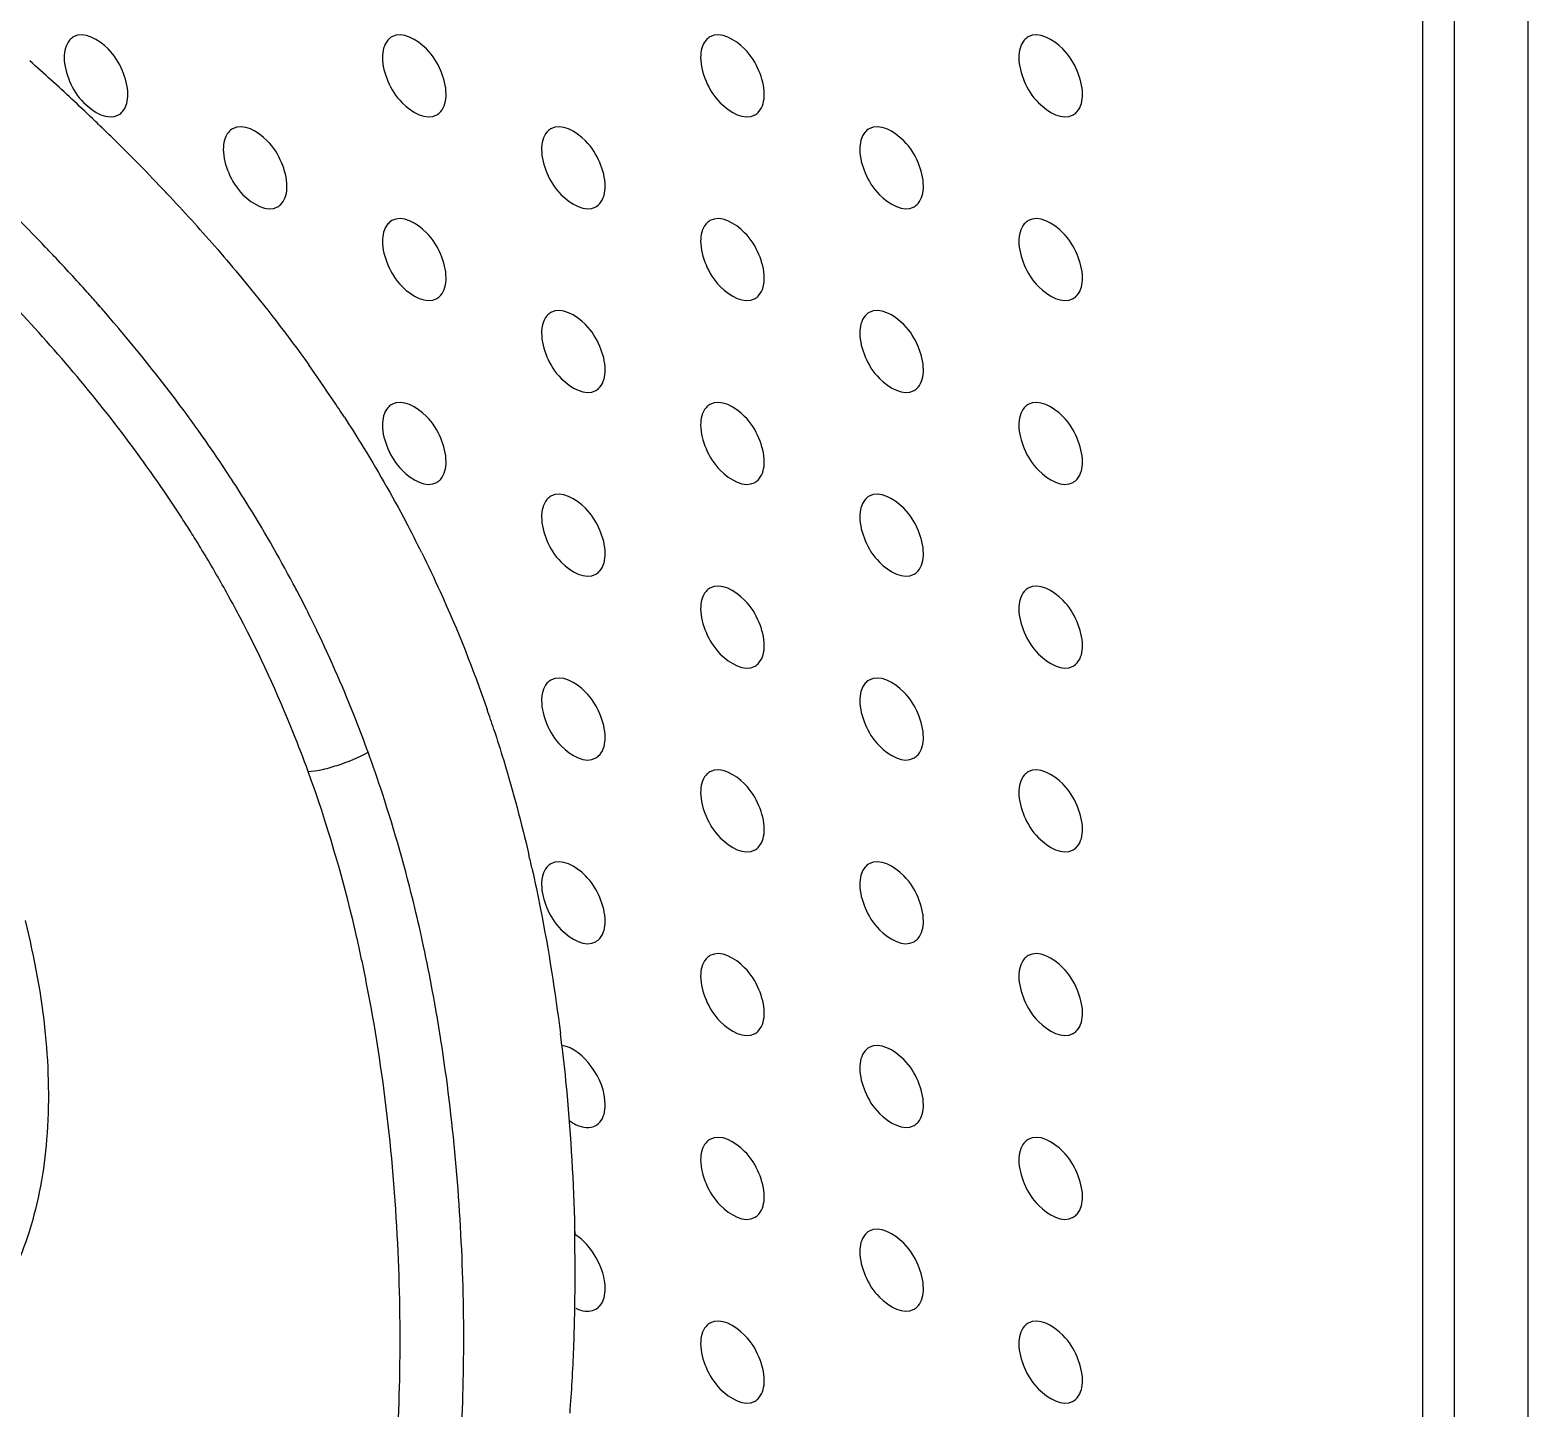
# Model space of a CAD drawing. Header units: millimetres. Extents: x 0 to 1189, y 0 to 841.
# Drawn here: x 742.55 to 775.84, y 350.29 to 380.91 of the extents above; entities that cross this region are included whole.
import ezdxf

# ---------------------------------------------------------------- set-up
doc = ezdxf.new("R2010")
doc.units = ezdxf.units.MM
doc.header["$LTSCALE"] = 65.395
doc.layers.get('0').update_dxf_attribs({"linetype": 'CONTINUOUS'})
doc.layers.add('AXIS', color=7, linetype='CONTINUOUS')
doc.layers.add('SURFACES', color=7, linetype='CONTINUOUS')

msp = doc.modelspace()

# ---------------------------------------------------------------- linework, layer by layer
at = {"color": 7, "linetype": 'Continuous'}
for p, q in [((773.5, 229.824), (773.5, 504.985)), ((754.367, 358.339), (754.369, 358.323)), ((754.37, 358.338), (754.371, 358.322)), ((754.65, 354.284), (754.652, 354.147)), ((754.653, 354.283), (754.656, 354.145))]:
    msp.add_line(p, q, dxfattribs=at)
at = {"color": 9, "linetype": 'Continuous'}
for p, q in [((742.903, 376.069), (742.892, 376.08)), ((742.904, 376.072), (742.894, 376.082)), ((744.092, 374.771), (744.058, 374.81)), ((744.094, 374.774), (744.059, 374.813))]:
    msp.add_line(p, q, dxfattribs=at)
at = {"color": 7, "linetype": 'Continuous'}
for centre, radius, start, end in [((706.152, 339.294), 54.769, 47.6819, 48.3474), ((708.356, 341.712), 51.497, 46.2925, 47.6846), ((710.457, 343.93), 48.442, 46.0509, 46.2765), ((711.198, 344.697), 47.375, 45.5333, 46.0518), ((712.955, 346.478), 44.874, 43.3805, 45.5409), ((714.892, 348.336), 42.19, 43.143, 43.3538), ((716.191, 349.545), 40.416, 40.9329, 43.1513), ((722.886, 354.99), 31.781, 33.8365, 35.541), ((723.365, 355.313), 31.203, 32.9818, 33.8336), ((725.047, 356.309), 29.248, 26.3457, 27.8425), ((723.385, 355.679), 31.025, 18.1894, 19.054), ((719.666, 354.656), 34.884, 12.6335, 13.1309), ((712.426, 353.431), 42.23, 6.6733, 7.0418), ((709.951, 353.22), 44.714, 359.9064, 1.1857), ((711.553, 353.213), 43.112, 358.8652, 359.9114), ((714.188, 353.161), 40.477, 357.7927, 358.8657), ((717.667, 353.022), 36.995, 355.581, 357.7994)]:
    msp.add_arc(centre, radius, start, end, dxfattribs=at)
at = {"color": 9, "linetype": 'Continuous'}
for centre, radius, start, end in [((711.02, 345.548), 44.139, 43.7712, 44.8502), ((712.222, 346.704), 42.472, 43.3934, 43.7466), ((713.691, 348.08), 40.459, 41.8648, 43.406), ((714.814, 349.09), 38.948, 41.3339, 41.8614), ((715.323, 349.538), 38.27, 41.0205, 41.255), ((720.414, 353.556), 31.782, 34.3638, 35.0857), ((720.692, 353.745), 31.445, 33.2763, 34.3646), ((721.451, 354.22), 29.156, 32.2926, 33.0014), ((721.691, 354.372), 28.871, 31.9009, 32.2921), ((722.027, 354.58), 28.477, 30.846, 31.9025), ((722.505, 354.866), 27.92, 29.807, 30.8454), ((722.57, 354.904), 27.844, 27.7013, 29.8057), ((722.273, 354.733), 29.58, 27.623, 27.9588), ((722.339, 354.767), 29.507, 26.7237, 27.6233), ((722.512, 354.854), 29.313, 25.7122, 26.724), ((721.106, 354.317), 30.818, 18.1899, 20.0087), ((715.665, 352.898), 36.445, 10.5017, 12.1157), ((714.347, 352.651), 37.786, 9.7018, 10.5063), ((713.358, 352.482), 38.789, 8.8657, 9.7016)]:
    msp.add_arc(centre, radius, start, end, dxfattribs=at)
for points, knots in [([(745.903, 370.1), (745.129, 371.292), (743.435, 373.522), (741.497, 375.535), (740.506, 376.481)], [0, 0, 0, 0, 0.509246, 1, 1, 1, 1]), ([(746.421, 371.824), (746.246, 372.073), (745.541, 373.046), (744.785, 373.98), (744.197, 374.656)], [0, 0, 0, 0, 0.253695, 1, 1, 1, 1]), ([(748.401, 368.601), (748.074, 369.217), (747.609, 370.023), (747.108, 370.805), (746.981, 370.999)], [0, 0, 0, 0, 0.750671, 1, 1, 1, 1]), ([(748.733, 364.43), (748.627, 364.719), (748.182, 365.883), (747.659, 367.017), (747.223, 367.848)], [0, 0, 0, 0, 0.247239, 1, 1, 1, 1]), ([(750.064, 364.861), (749.981, 365.089), (749.634, 366.006), (749.243, 366.906), (748.922, 367.571)], [0, 0, 0, 0, 0.247075, 1, 1, 1, 1]), ([(748.733, 364.43), (748.827, 364.433), (749.047, 364.468), (749.499, 364.593), (749.849, 364.737), (750.064, 364.861)], [0, 0, 0, 0, 0.200193, 0.471552, 1, 1, 1, 1]), ([(750.026, 359.747), (749.95, 360.135), (749.609, 361.719), (749.152, 363.279), (748.733, 364.43)], [0, 0, 0, 0, 0.243958, 1, 1, 1, 1]), ([(751.298, 360.548), (751.237, 360.832), (750.977, 361.974), (750.658, 363.102), (750.384, 363.937)], [0, 0, 0, 0, 0.248759, 1, 1, 1, 1]), ([(742.443, 361.117), (742.652, 360.288), (742.949, 358.674), (743.002, 356.33), (742.635, 354.251), (742.082, 353.035), (741.739, 352.52)], [0, 0, 0, 0, 0.289689, 0.554182, 0.790349, 1, 1, 1, 1]), ([(750.611, 348.191), (750.699, 349.097), (750.8, 350.955), (750.747, 354.823), (750.416, 357.776), (750.026, 359.747)], [0, 0, 0, 0, 0.235393, 0.480481, 1, 1, 1, 1]), ([(752.022, 348.107), (752.101, 348.926), (752.2, 350.606), (752.192, 354.067), (751.958, 356.703), (751.684, 358.46)], [0, 0, 0, 0, 0.237858, 0.485932, 1, 1, 1, 1])]:
    msp.add_open_spline(points, degree=3, knots=knots, dxfattribs=at)
at = {"color": 7, "linetype": 'Continuous'}
for points, knots in [([(746.724, 376.024), (746.905, 375.815), (747.608, 374.985), (748.275, 374.124), (748.746, 373.464)], [0, 0, 0, 0, 0.254601, 1, 1, 1, 1]), ([(749.54, 372.299), (749.664, 372.108), (750.146, 371.347), (750.594, 370.564), (750.909, 369.969)], [0, 0, 0, 0, 0.253075, 1, 1, 1, 1]), ([(751.257, 369.289), (751.398, 369.004), (751.937, 367.867), (752.403, 366.696), (752.71, 365.808)], [0, 0, 0, 0, 0.252828, 1, 1, 1, 1]), ([(752.859, 365.364), (752.935, 365.134), (753.225, 364.215), (753.474, 363.283), (753.637, 362.58)], [0, 0, 0, 0, 0.251191, 1, 1, 1, 1]), ([(753.705, 362.285), (753.773, 361.98), (754.029, 360.763), (754.223, 359.532), (754.337, 358.608)], [0, 0, 0, 0, 0.2514, 1, 1, 1, 1]), ([(754.371, 358.322), (754.411, 357.983), (754.551, 356.641), (754.629, 355.292), (754.653, 354.283)], [0, 0, 0, 0, 0.25276, 1, 1, 1, 1])]:
    msp.add_open_spline(points, degree=3, knots=knots, dxfattribs=at)
at = {"layer": 'AXIS', "color": 7, "linetype": 'Continuous'}
for points, knots in [([(744.727, 379.476), (744.727, 379.655), (744.621, 380.03), (744.308, 380.556), (743.754, 380.887), (743.519, 380.75)], [0, 0, 0, 0, 0.277753, 0.577543, 1, 1, 1, 1]), ([(751.798, 379.476), (751.798, 379.655), (751.692, 380.03), (751.379, 380.556), (750.826, 380.887), (750.59, 380.75)], [0, 0, 0, 0, 0.277753, 0.577543, 1, 1, 1, 1]), ([(758.869, 379.476), (758.869, 379.655), (758.763, 380.03), (758.45, 380.556), (757.897, 380.887), (757.661, 380.75)], [0, 0, 0, 0, 0.277753, 0.577543, 1, 1, 1, 1]), ([(765.94, 379.476), (765.94, 379.655), (765.834, 380.03), (765.522, 380.556), (764.968, 380.887), (764.733, 380.75)], [0, 0, 0, 0, 0.277753, 0.577543, 1, 1, 1, 1]), ([(743.519, 380.75), (743.486, 380.731), (743.352, 380.617), (743.313, 380.427), (743.313, 380.293)], [0, 0, 0, 0, 0.220867, 1, 1, 1, 1]), ([(750.59, 380.75), (750.558, 380.731), (750.423, 380.617), (750.384, 380.427), (750.384, 380.293)], [0, 0, 0, 0, 0.220867, 1, 1, 1, 1]), ([(757.661, 380.75), (757.629, 380.731), (757.494, 380.618), (757.455, 380.427), (757.455, 380.293)], [0, 0, 0, 0, 0.220867, 1, 1, 1, 1]), ([(764.733, 380.75), (764.7, 380.731), (764.565, 380.618), (764.526, 380.427), (764.526, 380.293)], [0, 0, 0, 0, 0.220867, 1, 1, 1, 1]), ([(743.313, 380.293), (743.313, 380.114), (743.419, 379.739), (743.732, 379.213), (744.286, 378.882), (744.521, 379.019)], [0, 0, 0, 0, 0.277753, 0.577543, 1, 1, 1, 1]), ([(750.384, 380.293), (750.384, 380.114), (750.49, 379.739), (750.803, 379.213), (751.357, 378.882), (751.592, 379.019)], [0, 0, 0, 0, 0.277753, 0.577543, 1, 1, 1, 1]), ([(757.455, 380.293), (757.455, 380.114), (757.561, 379.739), (757.874, 379.213), (758.428, 378.882), (758.663, 379.019)], [0, 0, 0, 0, 0.277753, 0.577543, 1, 1, 1, 1]), ([(764.526, 380.293), (764.526, 380.114), (764.632, 379.739), (764.945, 379.213), (765.499, 378.882), (765.734, 379.019)], [0, 0, 0, 0, 0.277753, 0.577543, 1, 1, 1, 1]), ([(744.521, 379.019), (744.554, 379.038), (744.688, 379.151), (744.727, 379.342), (744.727, 379.476)], [0, 0, 0, 0, 0.220867, 1, 1, 1, 1]), ([(751.592, 379.019), (751.625, 379.038), (751.759, 379.151), (751.798, 379.342), (751.798, 379.476)], [0, 0, 0, 0, 0.220867, 1, 1, 1, 1]), ([(758.663, 379.019), (758.696, 379.038), (758.83, 379.151), (758.869, 379.342), (758.869, 379.476)], [0, 0, 0, 0, 0.220867, 1, 1, 1, 1]), ([(765.734, 379.019), (765.767, 379.038), (765.901, 379.151), (765.94, 379.342), (765.94, 379.476)], [0, 0, 0, 0, 0.220867, 1, 1, 1, 1]), ([(748.263, 377.435), (748.263, 377.614), (748.156, 377.988), (747.844, 378.515), (747.29, 378.845), (747.055, 378.709)], [0, 0, 0, 0, 0.277753, 0.577543, 1, 1, 1, 1]), ([(755.334, 377.435), (755.334, 377.614), (755.228, 377.988), (754.915, 378.515), (754.361, 378.845), (754.126, 378.709)], [0, 0, 0, 0, 0.277753, 0.577543, 1, 1, 1, 1]), ([(762.405, 377.435), (762.405, 377.614), (762.299, 377.989), (761.986, 378.515), (761.432, 378.845), (761.197, 378.709)], [0, 0, 0, 0, 0.277753, 0.577543, 1, 1, 1, 1]), ([(747.055, 378.709), (747.022, 378.69), (746.888, 378.576), (746.848, 378.385), (746.848, 378.251)], [0, 0, 0, 0, 0.220867, 1, 1, 1, 1]), ([(754.126, 378.709), (754.093, 378.69), (753.959, 378.576), (753.92, 378.386), (753.92, 378.251)], [0, 0, 0, 0, 0.220867, 1, 1, 1, 1]), ([(761.197, 378.709), (761.164, 378.69), (761.03, 378.576), (760.991, 378.386), (760.991, 378.251)], [0, 0, 0, 0, 0.220867, 1, 1, 1, 1]), ([(746.848, 378.251), (746.848, 378.073), (746.955, 377.698), (747.267, 377.171), (747.821, 376.841), (748.056, 376.978)], [0, 0, 0, 0, 0.277753, 0.577543, 1, 1, 1, 1]), ([(753.92, 378.251), (753.92, 378.073), (754.026, 377.698), (754.338, 377.172), (754.892, 376.841), (755.127, 376.978)], [0, 0, 0, 0, 0.277753, 0.577543, 1, 1, 1, 1]), ([(760.991, 378.251), (760.991, 378.073), (761.097, 377.698), (761.409, 377.172), (761.963, 376.841), (762.198, 376.978)], [0, 0, 0, 0, 0.277753, 0.577543, 1, 1, 1, 1]), ([(748.056, 376.978), (748.089, 376.997), (748.224, 377.11), (748.263, 377.301), (748.263, 377.435)], [0, 0, 0, 0, 0.220867, 1, 1, 1, 1]), ([(755.127, 376.978), (755.16, 376.997), (755.295, 377.11), (755.334, 377.301), (755.334, 377.435)], [0, 0, 0, 0, 0.220867, 1, 1, 1, 1]), ([(762.198, 376.978), (762.231, 376.997), (762.366, 377.11), (762.405, 377.301), (762.405, 377.435)], [0, 0, 0, 0, 0.220867, 1, 1, 1, 1]), ([(750.59, 376.668), (750.558, 376.648), (750.423, 376.535), (750.384, 376.344), (750.384, 376.21)], [0, 0, 0, 0, 0.220867, 1, 1, 1, 1]), ([(751.798, 375.394), (751.798, 375.572), (751.692, 375.947), (751.379, 376.474), (750.826, 376.804), (750.59, 376.668)], [0, 0, 0, 0, 0.277753, 0.577543, 1, 1, 1, 1]), ([(757.661, 376.668), (757.629, 376.648), (757.494, 376.535), (757.455, 376.344), (757.455, 376.21)], [0, 0, 0, 0, 0.220867, 1, 1, 1, 1]), ([(758.869, 375.394), (758.869, 375.573), (758.763, 375.947), (758.45, 376.474), (757.897, 376.804), (757.661, 376.668)], [0, 0, 0, 0, 0.277753, 0.577543, 1, 1, 1, 1]), ([(764.733, 376.668), (764.7, 376.649), (764.565, 376.535), (764.526, 376.344), (764.526, 376.21)], [0, 0, 0, 0, 0.220867, 1, 1, 1, 1]), ([(765.94, 375.394), (765.94, 375.573), (765.834, 375.947), (765.522, 376.474), (764.968, 376.804), (764.733, 376.668)], [0, 0, 0, 0, 0.277753, 0.577543, 1, 1, 1, 1]), ([(750.384, 376.21), (750.384, 376.031), (750.49, 375.657), (750.803, 375.13), (751.357, 374.8), (751.592, 374.936)], [0, 0, 0, 0, 0.277753, 0.577543, 1, 1, 1, 1]), ([(757.455, 376.21), (757.455, 376.031), (757.561, 375.657), (757.874, 375.13), (758.428, 374.8), (758.663, 374.936)], [0, 0, 0, 0, 0.277753, 0.577543, 1, 1, 1, 1]), ([(764.526, 376.21), (764.526, 376.031), (764.632, 375.657), (764.945, 375.13), (765.499, 374.8), (765.734, 374.936)], [0, 0, 0, 0, 0.277753, 0.577543, 1, 1, 1, 1]), ([(751.592, 374.936), (751.625, 374.955), (751.759, 375.069), (751.798, 375.26), (751.798, 375.394)], [0, 0, 0, 0, 0.220867, 1, 1, 1, 1]), ([(758.663, 374.936), (758.696, 374.955), (758.83, 375.069), (758.869, 375.26), (758.869, 375.394)], [0, 0, 0, 0, 0.220867, 1, 1, 1, 1]), ([(765.734, 374.936), (765.767, 374.956), (765.901, 375.069), (765.94, 375.26), (765.94, 375.394)], [0, 0, 0, 0, 0.220867, 1, 1, 1, 1]), ([(754.126, 374.626), (754.093, 374.607), (753.959, 374.494), (753.92, 374.303), (753.92, 374.169)], [0, 0, 0, 0, 0.220867, 1, 1, 1, 1]), ([(755.334, 373.352), (755.334, 373.531), (755.228, 373.906), (754.915, 374.432), (754.361, 374.763), (754.126, 374.626)], [0, 0, 0, 0, 0.277753, 0.577543, 1, 1, 1, 1]), ([(761.197, 374.626), (761.164, 374.607), (761.03, 374.494), (760.991, 374.303), (760.991, 374.169)], [0, 0, 0, 0, 0.220867, 1, 1, 1, 1]), ([(762.405, 373.353), (762.405, 373.531), (762.299, 373.906), (761.986, 374.432), (761.432, 374.763), (761.197, 374.626)], [0, 0, 0, 0, 0.277753, 0.577543, 1, 1, 1, 1]), ([(753.92, 374.169), (753.92, 373.99), (754.026, 373.615), (754.338, 373.089), (754.892, 372.758), (755.127, 372.895)], [0, 0, 0, 0, 0.277753, 0.577543, 1, 1, 1, 1]), ([(760.991, 374.169), (760.991, 373.99), (761.097, 373.615), (761.409, 373.089), (761.963, 372.759), (762.198, 372.895)], [0, 0, 0, 0, 0.277753, 0.577543, 1, 1, 1, 1]), ([(755.127, 372.895), (755.16, 372.914), (755.295, 373.028), (755.334, 373.218), (755.334, 373.352)], [0, 0, 0, 0, 0.220867, 1, 1, 1, 1]), ([(762.198, 372.895), (762.231, 372.914), (762.366, 373.028), (762.405, 373.218), (762.405, 373.353)], [0, 0, 0, 0, 0.220867, 1, 1, 1, 1]), ([(750.59, 372.585), (750.558, 372.566), (750.423, 372.452), (750.384, 372.262), (750.384, 372.128)], [0, 0, 0, 0, 0.220867, 1, 1, 1, 1]), ([(751.798, 371.311), (751.798, 371.49), (751.692, 371.865), (751.379, 372.391), (750.826, 372.722), (750.59, 372.585)], [0, 0, 0, 0, 0.277753, 0.577543, 1, 1, 1, 1]), ([(757.661, 372.585), (757.629, 372.566), (757.494, 372.453), (757.455, 372.262), (757.455, 372.128)], [0, 0, 0, 0, 0.220867, 1, 1, 1, 1]), ([(758.869, 371.311), (758.869, 371.49), (758.763, 371.865), (758.45, 372.391), (757.897, 372.722), (757.661, 372.585)], [0, 0, 0, 0, 0.277753, 0.577543, 1, 1, 1, 1]), ([(764.733, 372.585), (764.7, 372.566), (764.565, 372.453), (764.526, 372.262), (764.526, 372.128)], [0, 0, 0, 0, 0.220867, 1, 1, 1, 1]), ([(765.94, 371.311), (765.94, 371.49), (765.834, 371.865), (765.522, 372.391), (764.968, 372.722), (764.733, 372.585)], [0, 0, 0, 0, 0.277753, 0.577543, 1, 1, 1, 1]), ([(750.384, 372.128), (750.384, 371.949), (750.49, 371.574), (750.803, 371.048), (751.357, 370.717), (751.592, 370.854)], [0, 0, 0, 0, 0.277753, 0.577543, 1, 1, 1, 1]), ([(757.455, 372.128), (757.455, 371.949), (757.561, 371.574), (757.874, 371.048), (758.428, 370.717), (758.663, 370.854)], [0, 0, 0, 0, 0.277753, 0.577543, 1, 1, 1, 1]), ([(764.526, 372.128), (764.526, 371.949), (764.632, 371.574), (764.945, 371.048), (765.499, 370.717), (765.734, 370.854)], [0, 0, 0, 0, 0.277753, 0.577543, 1, 1, 1, 1]), ([(751.592, 370.854), (751.625, 370.873), (751.759, 370.986), (751.798, 371.177), (751.798, 371.311)], [0, 0, 0, 0, 0.220867, 1, 1, 1, 1]), ([(758.663, 370.854), (758.696, 370.873), (758.83, 370.986), (758.869, 371.177), (758.869, 371.311)], [0, 0, 0, 0, 0.220867, 1, 1, 1, 1]), ([(765.734, 370.854), (765.767, 370.873), (765.901, 370.986), (765.94, 371.177), (765.94, 371.311)], [0, 0, 0, 0, 0.220867, 1, 1, 1, 1]), ([(754.126, 370.544), (754.093, 370.525), (753.959, 370.411), (753.92, 370.221), (753.92, 370.086)], [0, 0, 0, 0, 0.220867, 1, 1, 1, 1]), ([(755.334, 369.27), (755.334, 369.449), (755.228, 369.823), (754.915, 370.35), (754.361, 370.68), (754.126, 370.544)], [0, 0, 0, 0, 0.277753, 0.577543, 1, 1, 1, 1]), ([(761.197, 370.544), (761.164, 370.525), (761.03, 370.411), (760.991, 370.221), (760.991, 370.086)], [0, 0, 0, 0, 0.220867, 1, 1, 1, 1]), ([(762.405, 369.27), (762.405, 369.449), (762.299, 369.824), (761.986, 370.35), (761.432, 370.68), (761.197, 370.544)], [0, 0, 0, 0, 0.277753, 0.577543, 1, 1, 1, 1]), ([(753.92, 370.086), (753.92, 369.908), (754.026, 369.533), (754.338, 369.007), (754.892, 368.676), (755.127, 368.813)], [0, 0, 0, 0, 0.277753, 0.577543, 1, 1, 1, 1]), ([(760.991, 370.086), (760.991, 369.908), (761.097, 369.533), (761.409, 369.007), (761.963, 368.676), (762.198, 368.813)], [0, 0, 0, 0, 0.277753, 0.577543, 1, 1, 1, 1]), ([(755.127, 368.813), (755.16, 368.832), (755.295, 368.945), (755.334, 369.136), (755.334, 369.27)], [0, 0, 0, 0, 0.220867, 1, 1, 1, 1]), ([(762.198, 368.813), (762.231, 368.832), (762.366, 368.945), (762.405, 369.136), (762.405, 369.27)], [0, 0, 0, 0, 0.220867, 1, 1, 1, 1]), ([(757.661, 368.503), (757.629, 368.483), (757.494, 368.37), (757.455, 368.179), (757.455, 368.045)], [0, 0, 0, 0, 0.220867, 1, 1, 1, 1]), ([(758.869, 367.229), (758.869, 367.407), (758.763, 367.782), (758.45, 368.309), (757.897, 368.639), (757.661, 368.503)], [0, 0, 0, 0, 0.277753, 0.577543, 1, 1, 1, 1]), ([(764.733, 368.503), (764.7, 368.484), (764.565, 368.37), (764.526, 368.179), (764.526, 368.045)], [0, 0, 0, 0, 0.220867, 1, 1, 1, 1]), ([(765.94, 367.229), (765.94, 367.408), (765.834, 367.782), (765.522, 368.309), (764.968, 368.639), (764.733, 368.503)], [0, 0, 0, 0, 0.277753, 0.577543, 1, 1, 1, 1]), ([(757.455, 368.045), (757.455, 367.866), (757.561, 367.492), (757.874, 366.965), (758.428, 366.635), (758.663, 366.771)], [0, 0, 0, 0, 0.277753, 0.577543, 1, 1, 1, 1]), ([(764.526, 368.045), (764.526, 367.866), (764.632, 367.492), (764.945, 366.965), (765.499, 366.635), (765.734, 366.771)], [0, 0, 0, 0, 0.277753, 0.577543, 1, 1, 1, 1]), ([(758.663, 366.771), (758.696, 366.79), (758.83, 366.904), (758.869, 367.095), (758.869, 367.229)], [0, 0, 0, 0, 0.220867, 1, 1, 1, 1]), ([(765.734, 366.771), (765.767, 366.791), (765.901, 366.904), (765.94, 367.095), (765.94, 367.229)], [0, 0, 0, 0, 0.220867, 1, 1, 1, 1]), ([(755.334, 365.187), (755.334, 365.366), (755.228, 365.741), (754.915, 366.267), (754.361, 366.598), (754.126, 366.461)], [0, 0, 0, 0, 0.277753, 0.577543, 1, 1, 1, 1]), ([(762.405, 365.187), (762.405, 365.366), (762.299, 365.741), (761.986, 366.267), (761.432, 366.598), (761.197, 366.461)], [0, 0, 0, 0, 0.277753, 0.577543, 1, 1, 1, 1]), ([(754.126, 366.461), (754.093, 366.442), (753.959, 366.329), (753.92, 366.138), (753.92, 366.004)], [0, 0, 0, 0, 0.220867, 1, 1, 1, 1]), ([(761.197, 366.461), (761.164, 366.442), (761.03, 366.329), (760.991, 366.138), (760.991, 366.004)], [0, 0, 0, 0, 0.220867, 1, 1, 1, 1]), ([(753.92, 366.004), (753.92, 365.825), (754.026, 365.45), (754.338, 364.924), (754.892, 364.593), (755.127, 364.73)], [0, 0, 0, 0, 0.277753, 0.577543, 1, 1, 1, 1]), ([(760.991, 366.004), (760.991, 365.825), (761.097, 365.45), (761.409, 364.924), (761.963, 364.593), (762.198, 364.73)], [0, 0, 0, 0, 0.277753, 0.577543, 1, 1, 1, 1]), ([(755.127, 364.73), (755.16, 364.749), (755.295, 364.863), (755.334, 365.053), (755.334, 365.187)], [0, 0, 0, 0, 0.220867, 1, 1, 1, 1]), ([(762.198, 364.73), (762.231, 364.749), (762.366, 364.863), (762.405, 365.053), (762.405, 365.187)], [0, 0, 0, 0, 0.220867, 1, 1, 1, 1]), ([(758.869, 363.146), (758.869, 363.325), (758.763, 363.7), (758.45, 364.226), (757.897, 364.557), (757.661, 364.42)], [0, 0, 0, 0, 0.277753, 0.577543, 1, 1, 1, 1]), ([(765.94, 363.146), (765.94, 363.325), (765.834, 363.7), (765.522, 364.226), (764.968, 364.557), (764.733, 364.42)], [0, 0, 0, 0, 0.277753, 0.577543, 1, 1, 1, 1]), ([(757.661, 364.42), (757.629, 364.401), (757.494, 364.288), (757.455, 364.097), (757.455, 363.963)], [0, 0, 0, 0, 0.220867, 1, 1, 1, 1]), ([(764.733, 364.42), (764.7, 364.401), (764.565, 364.288), (764.526, 364.097), (764.526, 363.963)], [0, 0, 0, 0, 0.220867, 1, 1, 1, 1]), ([(757.455, 363.963), (757.455, 363.784), (757.561, 363.409), (757.874, 362.883), (758.428, 362.552), (758.663, 362.689)], [0, 0, 0, 0, 0.277753, 0.577543, 1, 1, 1, 1]), ([(764.526, 363.963), (764.526, 363.784), (764.632, 363.409), (764.945, 362.883), (765.499, 362.552), (765.734, 362.689)], [0, 0, 0, 0, 0.277753, 0.577543, 1, 1, 1, 1]), ([(758.663, 362.689), (758.696, 362.708), (758.83, 362.821), (758.869, 363.012), (758.869, 363.146)], [0, 0, 0, 0, 0.220867, 1, 1, 1, 1]), ([(765.734, 362.689), (765.767, 362.708), (765.901, 362.821), (765.94, 363.012), (765.94, 363.146)], [0, 0, 0, 0, 0.220867, 1, 1, 1, 1]), ([(755.334, 361.105), (755.334, 361.284), (755.228, 361.658), (754.915, 362.185), (754.361, 362.515), (754.126, 362.379)], [0, 0, 0, 0, 0.277753, 0.577543, 1, 1, 1, 1]), ([(762.405, 361.105), (762.405, 361.284), (762.299, 361.659), (761.986, 362.185), (761.432, 362.515), (761.197, 362.379)], [0, 0, 0, 0, 0.277753, 0.577543, 1, 1, 1, 1]), ([(754.126, 362.379), (754.093, 362.36), (753.959, 362.246), (753.92, 362.056), (753.92, 361.921)], [0, 0, 0, 0, 0.220867, 1, 1, 1, 1]), ([(761.197, 362.379), (761.164, 362.36), (761.03, 362.246), (760.991, 362.056), (760.991, 361.921)], [0, 0, 0, 0, 0.220867, 1, 1, 1, 1]), ([(753.92, 361.921), (753.92, 361.743), (754.026, 361.368), (754.338, 360.842), (754.892, 360.511), (755.127, 360.648)], [0, 0, 0, 0, 0.277753, 0.577543, 1, 1, 1, 1]), ([(760.991, 361.921), (760.991, 361.743), (761.097, 361.368), (761.409, 360.842), (761.963, 360.511), (762.198, 360.648)], [0, 0, 0, 0, 0.277753, 0.577543, 1, 1, 1, 1]), ([(755.127, 360.648), (755.16, 360.667), (755.295, 360.78), (755.334, 360.971), (755.334, 361.105)], [0, 0, 0, 0, 0.220867, 1, 1, 1, 1]), ([(762.198, 360.648), (762.231, 360.667), (762.366, 360.78), (762.405, 360.971), (762.405, 361.105)], [0, 0, 0, 0, 0.220867, 1, 1, 1, 1]), ([(757.661, 360.338), (757.629, 360.318), (757.494, 360.205), (757.455, 360.014), (757.455, 359.88)], [0, 0, 0, 0, 0.220867, 1, 1, 1, 1]), ([(758.869, 359.064), (758.869, 359.242), (758.763, 359.617), (758.45, 360.144), (757.897, 360.474), (757.661, 360.338)], [0, 0, 0, 0, 0.277753, 0.577543, 1, 1, 1, 1]), ([(764.733, 360.338), (764.7, 360.319), (764.565, 360.205), (764.526, 360.014), (764.526, 359.88)], [0, 0, 0, 0, 0.220867, 1, 1, 1, 1]), ([(765.94, 359.064), (765.94, 359.243), (765.834, 359.617), (765.522, 360.144), (764.968, 360.474), (764.733, 360.338)], [0, 0, 0, 0, 0.277753, 0.577543, 1, 1, 1, 1]), ([(757.455, 359.88), (757.455, 359.701), (757.561, 359.327), (757.874, 358.8), (758.428, 358.47), (758.663, 358.606)], [0, 0, 0, 0, 0.277753, 0.577543, 1, 1, 1, 1]), ([(764.526, 359.88), (764.526, 359.701), (764.632, 359.327), (764.945, 358.8), (765.499, 358.47), (765.734, 358.606)], [0, 0, 0, 0, 0.277753, 0.577543, 1, 1, 1, 1]), ([(758.663, 358.606), (758.696, 358.625), (758.83, 358.739), (758.869, 358.93), (758.869, 359.064)], [0, 0, 0, 0, 0.220867, 1, 1, 1, 1]), ([(765.734, 358.606), (765.767, 358.626), (765.901, 358.739), (765.94, 358.93), (765.94, 359.064)], [0, 0, 0, 0, 0.220867, 1, 1, 1, 1]), ([(755.334, 357.022), (755.334, 357.325), (755.108, 357.876), (754.633, 358.308), (754.367, 358.34)], [0, 0, 0, 0, 0.530167, 1, 1, 1, 1]), ([(761.197, 358.296), (761.164, 358.277), (761.03, 358.164), (760.991, 357.973), (760.991, 357.839)], [0, 0, 0, 0, 0.220867, 1, 1, 1, 1]), ([(762.405, 357.022), (762.405, 357.201), (762.299, 357.576), (761.986, 358.102), (761.432, 358.433), (761.197, 358.296)], [0, 0, 0, 0, 0.277753, 0.577543, 1, 1, 1, 1]), ([(760.991, 357.839), (760.991, 357.66), (761.097, 357.285), (761.409, 356.759), (761.963, 356.428), (762.198, 356.565)], [0, 0, 0, 0, 0.277753, 0.577543, 1, 1, 1, 1]), ([(755.127, 356.565), (755.16, 356.584), (755.295, 356.698), (755.334, 356.888), (755.334, 357.022)], [0, 0, 0, 0, 0.220867, 1, 1, 1, 1]), ([(762.198, 356.565), (762.231, 356.584), (762.366, 356.698), (762.405, 356.888), (762.405, 357.022)], [0, 0, 0, 0, 0.220867, 1, 1, 1, 1]), ([(754.529, 356.679), (754.58, 356.641), (754.752, 356.53), (755.002, 356.492), (755.127, 356.565)], [0, 0, 0, 0, 0.304523, 1, 1, 1, 1]), ([(757.661, 356.255), (757.629, 356.236), (757.494, 356.123), (757.455, 355.932), (757.455, 355.798)], [0, 0, 0, 0, 0.220867, 1, 1, 1, 1]), ([(758.869, 354.981), (758.869, 355.16), (758.763, 355.535), (758.45, 356.061), (757.897, 356.392), (757.661, 356.255)], [0, 0, 0, 0, 0.277753, 0.577543, 1, 1, 1, 1]), ([(764.733, 356.255), (764.7, 356.236), (764.565, 356.123), (764.526, 355.932), (764.526, 355.798)], [0, 0, 0, 0, 0.220867, 1, 1, 1, 1]), ([(765.94, 354.981), (765.94, 355.16), (765.834, 355.535), (765.522, 356.061), (764.968, 356.392), (764.733, 356.255)], [0, 0, 0, 0, 0.277753, 0.577543, 1, 1, 1, 1]), ([(757.455, 355.798), (757.455, 355.619), (757.561, 355.244), (757.874, 354.718), (758.428, 354.387), (758.663, 354.524)], [0, 0, 0, 0, 0.277753, 0.577543, 1, 1, 1, 1]), ([(764.526, 355.798), (764.526, 355.619), (764.632, 355.244), (764.945, 354.718), (765.499, 354.387), (765.734, 354.524)], [0, 0, 0, 0, 0.277753, 0.577543, 1, 1, 1, 1]), ([(758.663, 354.524), (758.696, 354.543), (758.83, 354.656), (758.869, 354.847), (758.869, 354.981)], [0, 0, 0, 0, 0.220867, 1, 1, 1, 1]), ([(765.734, 354.524), (765.767, 354.543), (765.901, 354.656), (765.94, 354.847), (765.94, 354.981)], [0, 0, 0, 0, 0.220867, 1, 1, 1, 1]), ([(761.197, 354.214), (761.164, 354.195), (761.03, 354.081), (760.991, 353.891), (760.991, 353.756)], [0, 0, 0, 0, 0.220867, 1, 1, 1, 1]), ([(762.405, 352.94), (762.405, 353.119), (762.299, 353.494), (761.986, 354.02), (761.432, 354.35), (761.197, 354.214)], [0, 0, 0, 0, 0.277753, 0.577543, 1, 1, 1, 1]), ([(755.334, 352.94), (755.334, 353.176), (755.175, 353.646), (754.855, 354.024), (754.652, 354.149)], [0, 0, 0, 0, 0.497758, 1, 1, 1, 1]), ([(760.991, 353.756), (760.991, 353.578), (761.097, 353.203), (761.409, 352.677), (761.963, 352.346), (762.198, 352.483)], [0, 0, 0, 0, 0.277753, 0.577543, 1, 1, 1, 1]), ([(755.127, 352.483), (755.16, 352.502), (755.295, 352.615), (755.334, 352.806), (755.334, 352.94)], [0, 0, 0, 0, 0.220867, 1, 1, 1, 1]), ([(762.198, 352.483), (762.231, 352.502), (762.366, 352.615), (762.405, 352.806), (762.405, 352.94)], [0, 0, 0, 0, 0.220867, 1, 1, 1, 1]), ([(754.68, 352.503), (754.72, 352.484), (754.86, 352.426), (755.034, 352.428), (755.127, 352.483)], [0, 0, 0, 0, 0.290299, 1, 1, 1, 1]), ([(758.869, 350.899), (758.869, 351.077), (758.763, 351.452), (758.45, 351.979), (757.897, 352.309), (757.661, 352.173)], [0, 0, 0, 0, 0.277753, 0.577543, 1, 1, 1, 1]), ([(765.94, 350.899), (765.94, 351.078), (765.834, 351.452), (765.522, 351.979), (764.968, 352.309), (764.733, 352.173)], [0, 0, 0, 0, 0.277753, 0.577543, 1, 1, 1, 1]), ([(757.661, 352.173), (757.629, 352.153), (757.494, 352.04), (757.455, 351.849), (757.455, 351.715)], [0, 0, 0, 0, 0.220867, 1, 1, 1, 1]), ([(764.733, 352.173), (764.7, 352.154), (764.565, 352.04), (764.526, 351.849), (764.526, 351.715)], [0, 0, 0, 0, 0.220867, 1, 1, 1, 1]), ([(757.455, 351.715), (757.455, 351.536), (757.561, 351.162), (757.874, 350.635), (758.428, 350.305), (758.663, 350.441)], [0, 0, 0, 0, 0.277753, 0.577543, 1, 1, 1, 1]), ([(764.526, 351.715), (764.526, 351.536), (764.632, 351.162), (764.945, 350.635), (765.499, 350.305), (765.734, 350.441)], [0, 0, 0, 0, 0.277753, 0.577543, 1, 1, 1, 1]), ([(758.663, 350.441), (758.696, 350.46), (758.83, 350.574), (758.869, 350.765), (758.869, 350.899)], [0, 0, 0, 0, 0.220867, 1, 1, 1, 1]), ([(765.734, 350.441), (765.767, 350.461), (765.901, 350.574), (765.94, 350.765), (765.94, 350.899)], [0, 0, 0, 0, 0.220867, 1, 1, 1, 1])]:
    msp.add_open_spline(points, degree=3, knots=knots, dxfattribs=at)
at = {"layer": 'SURFACES', "color": 7, "linetype": 'Continuous'}
for p, q in [((775.84, 226.84), (775.84, 507.717)), ((774.207, 227.783), (774.207, 505.393))]:
    msp.add_line(p, q, dxfattribs=at)

doc.saveas('drawing.dxf')
